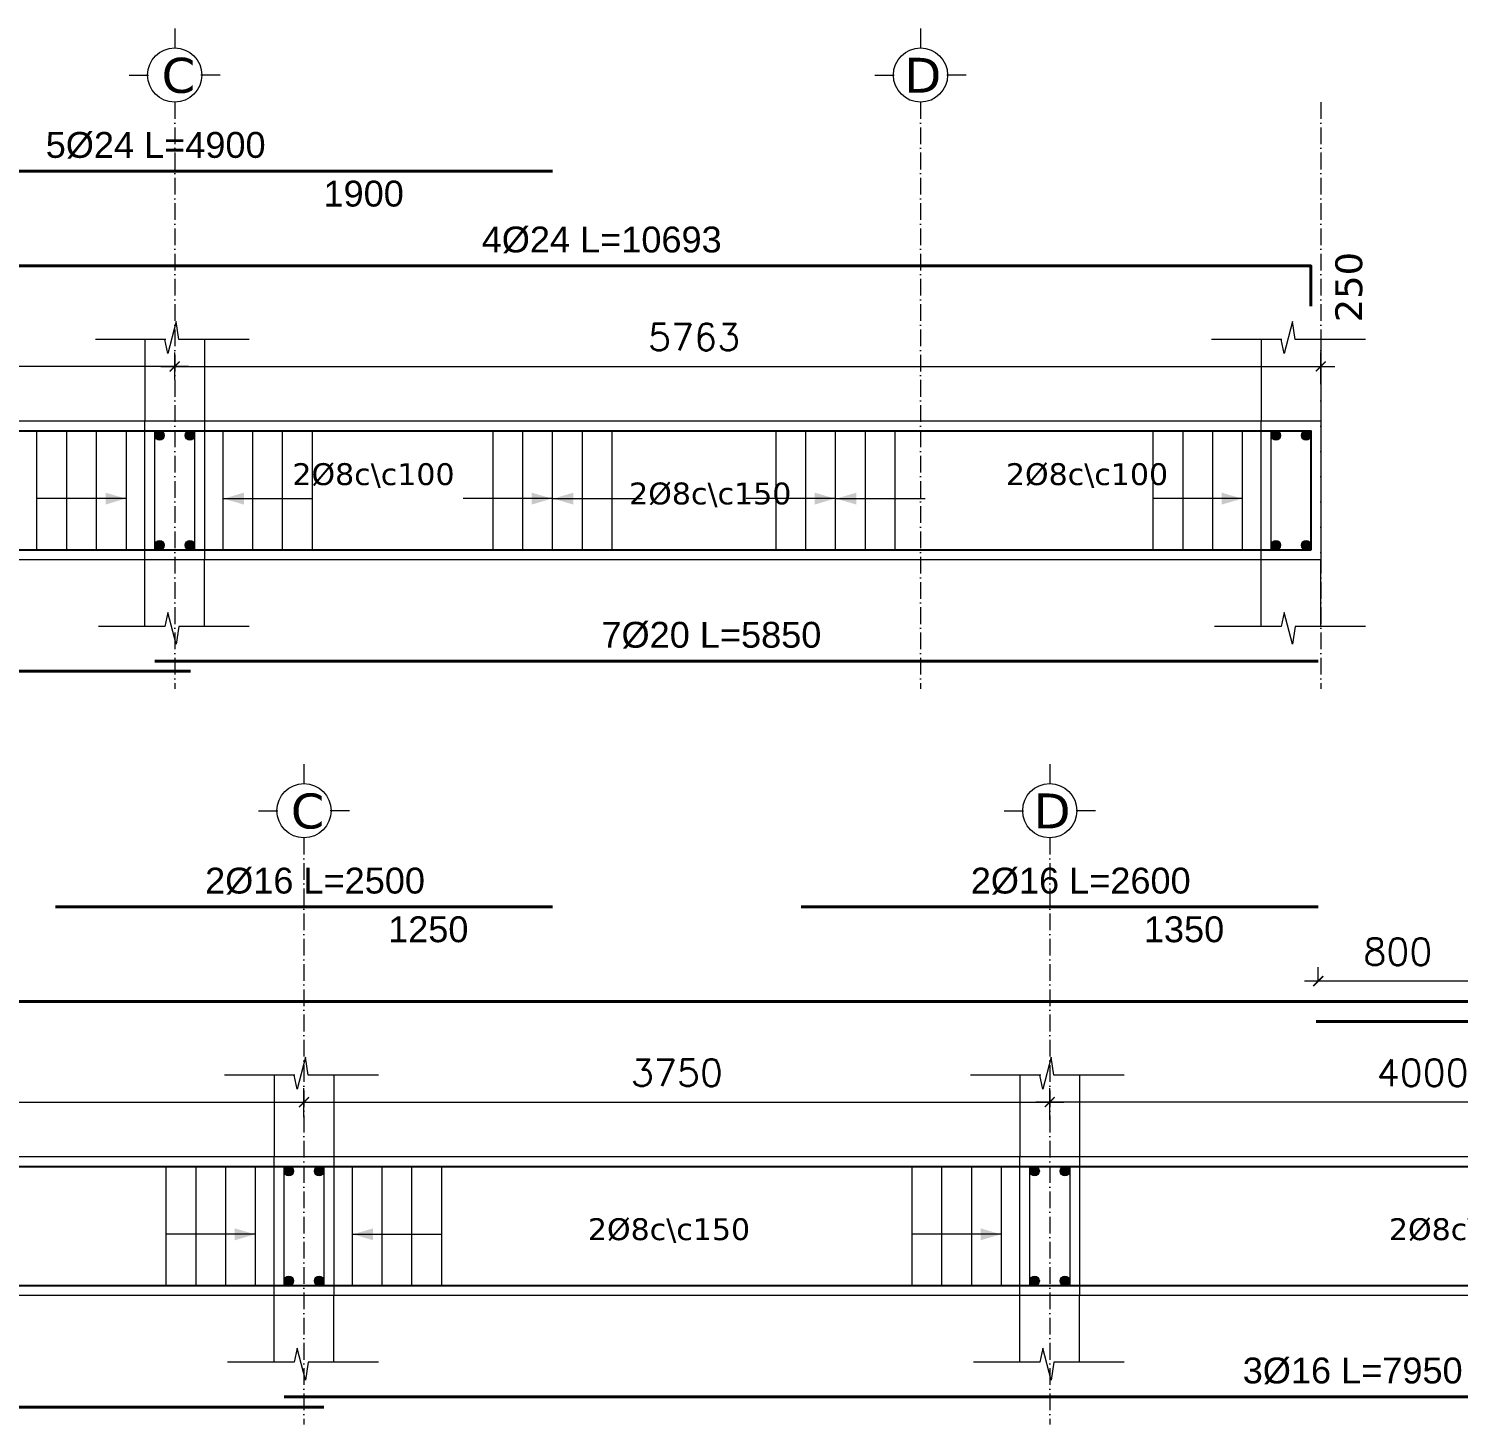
# Model space of a CAD drawing. Header units: inches. Extents: x -17020 to 43805, y -10194 to 123061.
# Drawn here: x 2182 to 2901, y 110442 to 111143 of the extents above; entities that cross this region are included whole.
import ezdxf

# ---------------------------------------------------------------- set-up
doc = ezdxf.new("R2010")
doc.units = ezdxf.units.IN
doc.header["$LTSCALE"] = 0.7
doc.header["$MEASUREMENT"] = 0
doc.linetypes.add('ACAD_ISO10W100', pattern=[18, 12, -3, 0, -3])
doc.layers.get('0').update_dxf_attribs({"lineweight": 13})
doc.layers.get('Defpoints').update_dxf_attribs({"lineweight": 5})
for name, color, linetype, lineweight in [('axis', 254, 'ACAD_ISO10W100', 9), ('BEAM FRAME', 5, 'Continuous', 18), ('COLUMN', 4, 'Continuous', 20), ('elevline', 30, 'Continuous', 20), ('FRAME 070', 5, 'Continuous', 60), ('hatch', 9, 'Continuous', 9), ('renforcment', 141, 'Continuous', 40), ('tex', 3, 'Continuous', 25), ('TEXT', 3, 'Continuous', 25), ('top rein. extension', 50, 'Continuous', 20), ('top renforcment', 7, 'Continuous', 40)]:
    doc.layers.add(name, color=color, linetype=linetype, lineweight=lineweight)
doc.styles.add('100', font='romans.shx', dxfattribs={"height": 13.5})
doc.styles.add('romanc', font='verdana.ttf', dxfattribs={"height": 250})
doc.styles.get("Standard").update_dxf_attribs({"font": 'arial.ttf', "height": 13})
doc.dimstyles.new('100', dxfattribs={"dimtxt": 13.5, "dimasz": 5, "dimexe": 7, "dimexo": 7, "dimgap": 8, "dimtad": 1, "dimdec": 0, "dimlfac": 10, "dimzin": 4, "dimdsep": 46, "dimtxsty": '100', "dimblk": 'ARCHTICK', "dimcen": 0.09, "dimdle": 7, "dimclrd": 1, "dimclre": 8, "dimclrt": 2, "dimadec": 0, "dimazin": 1, "dimtfac": 1, "dimtdec": 0, "dimtix": 1, "dimtofl": 0, "dimtmove": 0, "dimatfit": 3, "dimldrblk": 'ARCHTICK', "dimfxl": 0.18, "dimtolj": 1, "dimtzin": 0, "dimlwd": -1, "dimlwe": -1, "dimarcsym": 0})
doc.dimstyles.get("Standard").update_dxf_attribs({"dimtxt": 13, "dimasz": 5, "dimexe": 0.18, "dimexo": 0.0625, "dimgap": 6, "dimtad": 1, "dimdec": 0, "dimlfac": 10, "dimzin": 0, "dimdsep": 46, "dimtxsty": 'Standard', "dimblk": 'ARCHTICK', "dimcen": 0.09, "dimse1": 1, "dimse2": 1, "dimclrd": 1, "dimclre": 7, "dimclrt": 3, "dimadec": 0, "dimazin": 0, "dimtfac": 1, "dimtdec": 0, "dimtix": 1, "dimtofl": 0, "dimtmove": 0, "dimatfit": 3, "dimldrblk": 'ARCHTICK', "dimfxl": 1, "dimtolj": 1, "dimtzin": 0, "dimarcsym": 0})

# ---------------------------------------------------------------- blocks, each defined once
blk = doc.blocks.new('*D1407')
at = {"layer": 'Defpoints', "color": 0, "transparency": 16777216}
for p in [(1787.75, 111024.17, -167.76), (2857.01, 111024.17, -218.39), (2857.01, 111024.17)]:
    blk.add_point(p, dxfattribs=at)
at = {"layer": 'TEXT', "color": 3, "transparency": 16777216, "insert": (2470.42, 111037.17), "char_height": 13, "attachment_point": 5}
blk.add_mtext('\\A1;4%%C24 L=10693', dxfattribs=at)
blk = doc.blocks.new('_ArchTick')
at = {"color": 0, "linetype": 'ByBlock', "lineweight": 0, "const_width": 0.15}
blk.add_lwpolyline([(-0.5, -0.5), (0.5, 0.5)], dxfattribs=at)
blk = doc.blocks.new('*D1408')
at = {"color": 8, "transparency": 16777216}
for p, q in [((1345.72, 110967.59), (1345.72, 110980.59)), ((2255.72, 110967), (2255.72, 110980.59))]:
    blk.add_line(p, q, dxfattribs=at)
at = {"color": 1, "transparency": 16777216}
blk.add_line((2262.72, 110973.59), (1338.72, 110973.59), dxfattribs=at)
at = {"layer": 'Defpoints', "color": 0, "transparency": 16777216}
for p in [(1345.72, 110973.59), (1345.72, 110960.59), (2255.72, 110960)]:
    blk.add_point(p, dxfattribs=at)
at = {"color": 1, "transparency": 16777216, "xscale": 5, "yscale": 5, "zscale": 5, "rotation": 180}
blk.add_blockref('_ArchTick', (1345.72, 110973.59), dxfattribs=at)
at = {"color": 1, "transparency": 16777216, "xscale": 5, "yscale": 5, "zscale": 5}
blk.add_blockref('_ArchTick', (2255.72, 110973.59), dxfattribs=at)
at = {"color": 2, "transparency": 16777216, "insert": (1800.72, 110988.34), "char_height": 13.5, "attachment_point": 5, "style": '100'}
blk.add_mtext('\\A1;9100', dxfattribs=at)
blk = doc.blocks.new('*D1410')
at = {"color": 8, "transparency": 16777216}
for p, q in [((2255.72, 110967), (2255.72, 110980.59)), ((2832.01, 110964.68), (2832.01, 110980.59))]:
    blk.add_line(p, q, dxfattribs=at)
at = {"color": 1, "transparency": 16777216}
blk.add_line((2248.72, 110973.59), (2839.01, 110973.59), dxfattribs=at)
at = {"layer": 'Defpoints', "color": 0, "transparency": 16777216}
for p in [(2832.01, 110973.59), (2255.72, 110960), (2832.01, 110957.68)]:
    blk.add_point(p, dxfattribs=at)
at = {"color": 1, "transparency": 16777216, "xscale": 5, "yscale": 5, "zscale": 5, "rotation": 180}
blk.add_blockref('_ArchTick', (2255.72, 110973.59), dxfattribs=at)
at = {"color": 1, "transparency": 16777216, "xscale": 5, "yscale": 5, "zscale": 5}
blk.add_blockref('_ArchTick', (2832.01, 110973.59), dxfattribs=at)
at = {"color": 2, "transparency": 16777216, "insert": (2516.87, 110988.34), "char_height": 13.5, "attachment_point": 5, "style": '100'}
blk.add_mtext('\\A1;5763', dxfattribs=at)
blk = doc.blocks.new('*D1411')
at = {"layer": 'Defpoints', "color": 0, "transparency": 16777216}
for p in [(2245.72, 110825.42, -37100.88), (2245.72, 110825.42), (2830.71, 110825.42, -13870.59)]:
    blk.add_point(p, dxfattribs=at)
at = {"layer": 'TEXT', "color": 3, "transparency": 16777216, "insert": (2525.58, 110838.42), "char_height": 13, "attachment_point": 5}
blk.add_mtext('\\A1;7%%C20 L=5850', dxfattribs=at)
blk = doc.blocks.new('*D1413')
at = {"layer": 'Defpoints', "color": 0, "transparency": 16777216}
for p in [(1135.72, 110820.3, -37100.88), (1135.72, 110820.3), (2263.72, 110820.3, -13652.68)]:
    blk.add_point(p, dxfattribs=at)
at = {"layer": 'TEXT', "color": 3, "transparency": 16777216, "insert": (1765.12, 110833.3), "char_height": 13, "attachment_point": 5}
blk.add_mtext('\\A1;7%%C20 L=11280', dxfattribs=at)
blk = doc.blocks.new('*D1421')
at = {"layer": 'Defpoints', "color": 0, "transparency": 16777216}
for p in [(1955.72, 111071.73, -203.15), (1955.72, 111071.73), (2445.72, 111071.73, -189.88)]:
    blk.add_point(p, dxfattribs=at)
at = {"layer": 'TEXT', "color": 3, "transparency": 16777216, "insert": (2246.14, 111084.73), "char_height": 13, "attachment_point": 5}
blk.add_mtext('\\A1;5%%C24 L=4900', dxfattribs=at)
blk = doc.blocks.new('*D1422')
at = {"layer": 'Defpoints', "color": 0, "transparency": 16777216}
for p in [(2255.72, 111070.16), (2445.72, 111070.16), (2445.72, 111047.77)]:
    blk.add_point(p, dxfattribs=at)
at = {"layer": 'TEXT', "color": 3, "transparency": 16777216, "insert": (2350.72, 111060.4), "char_height": 13, "attachment_point": 5}
blk.add_mtext('\\A1;1900', dxfattribs=at)
blk = doc.blocks.new('*D1447')
at = {"layer": 'Defpoints', "color": 0, "transparency": 16777216}
for p in [(1710.75, 110654.26, -167.76), (2910.72, 110654.26, 33.73), (2910.72, 110654.26)]:
    blk.add_point(p, dxfattribs=at)
at = {"layer": 'TEXT', "color": 3, "transparency": 16777216, "insert": (2116.5, 110667.26), "char_height": 13, "attachment_point": 5}
blk.add_mtext('\\A1;4%%C16 L=12000', dxfattribs=at)
blk = doc.blocks.new('*D1450')
at = {"color": 8, "transparency": 16777216}
for p, q in [((2320.72, 110597.09), (2320.72, 110610.68)), ((2695.72, 110594.77), (2695.72, 110610.68))]:
    blk.add_line(p, q, dxfattribs=at)
at = {"color": 1, "transparency": 16777216}
blk.add_line((2313.72, 110603.68), (2702.72, 110603.68), dxfattribs=at)
at = {"layer": 'Defpoints', "color": 0, "transparency": 16777216}
for p in [(2695.72, 110603.68), (2320.72, 110590.09), (2695.72, 110587.77)]:
    blk.add_point(p, dxfattribs=at)
at = {"color": 1, "transparency": 16777216, "xscale": 5, "yscale": 5, "zscale": 5, "rotation": 180}
blk.add_blockref('_ArchTick', (2320.72, 110603.68), dxfattribs=at)
at = {"color": 1, "transparency": 16777216, "xscale": 5, "yscale": 5, "zscale": 5}
blk.add_blockref('_ArchTick', (2695.72, 110603.68), dxfattribs=at)
at = {"color": 2, "transparency": 16777216, "insert": (2508.22, 110618.43), "char_height": 13.5, "attachment_point": 5, "style": '100'}
blk.add_mtext('\\A1;3750', dxfattribs=at)
blk = doc.blocks.new('*D1451')
at = {"layer": 'Defpoints', "color": 0, "transparency": 16777216}
for p in [(2310.72, 110455.51, -37100.88), (2310.72, 110455.51), (3105.72, 110455.51, -13652.68)]:
    blk.add_point(p, dxfattribs=at)
at = {"layer": 'TEXT', "color": 3, "transparency": 16777216, "insert": (2848.03, 110468.51), "char_height": 13, "attachment_point": 5}
blk.add_mtext('\\A1;3%%C16 L=7950', dxfattribs=at)
blk = doc.blocks.new('*D1453')
at = {"layer": 'Defpoints', "color": 0, "transparency": 16777216}
for p in [(1135.72, 110450.39, -37100.88), (1135.72, 110450.39), (2330.72, 110450.39, -13652.68)]:
    blk.add_point(p, dxfattribs=at)
at = {"layer": 'TEXT', "color": 3, "transparency": 16777216, "insert": (1628.35, 110463.39), "char_height": 13, "attachment_point": 5}
blk.add_mtext('\\A1;3%%C16 L=11950', dxfattribs=at)
blk = doc.blocks.new('*D1454')
at = {"color": 8, "transparency": 16777216}
for p, q in [((1945.72, 110597.34), (1945.72, 110610.68)), ((2320.72, 110596.11), (2320.72, 110610.68))]:
    blk.add_line(p, q, dxfattribs=at)
at = {"color": 1, "transparency": 16777216}
blk.add_line((1938.72, 110603.68), (2327.72, 110603.68), dxfattribs=at)
at = {"layer": 'Defpoints', "color": 0, "transparency": 16777216}
for p in [(2320.72, 110603.68), (1945.72, 110590.34), (2320.72, 110589.11)]:
    blk.add_point(p, dxfattribs=at)
at = {"color": 1, "transparency": 16777216, "xscale": 5, "yscale": 5, "zscale": 5, "rotation": 180}
blk.add_blockref('_ArchTick', (1945.72, 110603.68), dxfattribs=at)
at = {"color": 1, "transparency": 16777216, "xscale": 5, "yscale": 5, "zscale": 5}
blk.add_blockref('_ArchTick', (2320.72, 110603.68), dxfattribs=at)
at = {"color": 2, "transparency": 16777216, "insert": (2133.22, 110618.43), "char_height": 13.5, "attachment_point": 5, "style": '100'}
blk.add_mtext('\\A1;3750', dxfattribs=at)
blk = doc.blocks.new('*D1455')
at = {"layer": 'Defpoints', "color": 0, "transparency": 16777216}
for p in [(2829.72, 110644.26, 24.95), (2829.72, 110644.26), (3530.69, 110644.26, -167.76)]:
    blk.add_point(p, dxfattribs=at)
at = {"layer": 'TEXT', "color": 3, "transparency": 16777216, "insert": (3123.14, 110657.26), "char_height": 13, "attachment_point": 5}
blk.add_mtext('\\A1;4%%C16 L=7010', dxfattribs=at)
blk = doc.blocks.new('*D1462')
at = {"layer": 'Defpoints', "color": 0, "transparency": 16777216}
for p in [(2195.72, 110701.82, -203.15), (2195.72, 110701.82), (2445.72, 110701.82, -189.88)]:
    blk.add_point(p, dxfattribs=at)
at = {"layer": 'TEXT', "color": 3, "transparency": 16777216, "insert": (2326.28, 110714.82), "char_height": 13, "attachment_point": 5}
blk.add_mtext('\\A1;2%%C16 L=2500', dxfattribs=at)
blk = doc.blocks.new('*D1463')
at = {"layer": 'Defpoints', "color": 0, "transparency": 16777216}
for p in [(2320.72, 110700.25), (2445.72, 110700.25), (2445.72, 110677.86)]:
    blk.add_point(p, dxfattribs=at)
at = {"layer": 'TEXT', "color": 3, "transparency": 16777216, "insert": (2383.22, 110690.5), "char_height": 13, "attachment_point": 5}
blk.add_mtext('\\A1;1250', dxfattribs=at)
blk = doc.blocks.new('*D1466')
at = {"color": 8, "transparency": 16777216}
for p, q in [((2695.72, 110594.77), (2695.72, 110610.68)), ((3095.72, 110596.11), (3095.72, 110610.68))]:
    blk.add_line(p, q, dxfattribs=at)
at = {"color": 1, "transparency": 16777216}
blk.add_line((3102.72, 110603.68), (2688.72, 110603.68), dxfattribs=at)
at = {"layer": 'Defpoints', "color": 0, "transparency": 16777216}
for p in [(2695.72, 110603.68), (2695.72, 110587.77), (3095.72, 110589.11)]:
    blk.add_point(p, dxfattribs=at)
at = {"color": 1, "transparency": 16777216, "xscale": 5, "yscale": 5, "zscale": 5, "rotation": 180}
blk.add_blockref('_ArchTick', (2695.72, 110603.68), dxfattribs=at)
at = {"color": 1, "transparency": 16777216, "xscale": 5, "yscale": 5, "zscale": 5}
blk.add_blockref('_ArchTick', (3095.72, 110603.68), dxfattribs=at)
at = {"color": 2, "transparency": 16777216, "insert": (2883.22, 110618.43), "char_height": 13.5, "attachment_point": 5, "style": '100'}
blk.add_mtext('\\A1;4000', dxfattribs=at)
blk = doc.blocks.new('*D1469')
at = {"color": 8, "transparency": 16777216}
for p, q in [((2830.72, 110664.53), (2830.72, 110671.53)), ((2910.72, 110654.53), (2910.72, 110671.53))]:
    blk.add_line(p, q, dxfattribs=at)
at = {"color": 1, "transparency": 16777216}
blk.add_line((2917.72, 110664.53), (2823.72, 110664.53), dxfattribs=at)
at = {"layer": 'Defpoints', "color": 0, "transparency": 16777216}
for p in [(2830.72, 110664.53), (2830.72, 110657.53), (2910.72, 110647.53)]:
    blk.add_point(p, dxfattribs=at)
at = {"color": 1, "transparency": 16777216, "xscale": 5, "yscale": 5, "zscale": 5, "rotation": 180}
blk.add_blockref('_ArchTick', (2830.72, 110664.53), dxfattribs=at)
at = {"color": 1, "transparency": 16777216, "xscale": 5, "yscale": 5, "zscale": 5}
blk.add_blockref('_ArchTick', (2910.72, 110664.53), dxfattribs=at)
at = {"color": 2, "transparency": 16777216, "insert": (2870.72, 110679.28), "char_height": 13.5, "attachment_point": 5, "style": '100'}
blk.add_mtext('\\A1;800', dxfattribs=at)
blk = doc.blocks.new('*D1474')
at = {"layer": 'Defpoints', "color": 0, "transparency": 16777216}
for p in [(2570.72, 110701.82, -203.15), (2570.72, 110701.82), (2830.72, 110701.82, -189.88)]:
    blk.add_point(p, dxfattribs=at)
at = {"layer": 'TEXT', "color": 3, "transparency": 16777216, "insert": (2711.28, 110714.82), "char_height": 13, "attachment_point": 5}
blk.add_mtext('\\A1;2%%C16 L=2600', dxfattribs=at)
blk = doc.blocks.new('*D1475')
at = {"layer": 'Defpoints', "color": 0, "transparency": 16777216}
for p in [(2695.72, 110700.25), (2830.72, 110700.25), (2830.72, 110677.86)]:
    blk.add_point(p, dxfattribs=at)
at = {"layer": 'TEXT', "color": 3, "transparency": 16777216, "insert": (2763.22, 110690.5), "char_height": 13, "attachment_point": 5}
blk.add_mtext('\\A1;1350', dxfattribs=at)

msp = doc.modelspace()

# ---------------------------------------------------------------- hatches: boundary and pattern name
at = {"layer": 'elevline'}
for points in [[(2250.47, 110938.91, 1), (2245.72, 110938.91, 1)], [(2260.96, 110938.91, -1), (2265.72, 110938.91, -1)], [(2811.76, 110938.91, 1), (2807.01, 110938.91, 1)], [(2822.25, 110938.91, -1), (2827.01, 110938.91, -1)], [(2250.47, 110883.67, -1), (2245.72, 110883.67, -1)], [(2260.96, 110883.67, 1), (2265.72, 110883.67, 1)], [(2811.76, 110883.67, -1), (2807.01, 110883.67, -1)], [(2822.25, 110883.67, 1), (2827.01, 110883.67, 1)], [(2315.47, 110569.01, 1), (2310.72, 110569.01, 1)], [(2325.96, 110569.01, -1), (2330.72, 110569.01, -1)], [(2690.47, 110569.01, 1), (2685.72, 110569.01, 1)], [(2700.96, 110569.01, -1), (2705.72, 110569.01, -1)], [(2315.47, 110513.76, -1), (2310.72, 110513.76, -1)], [(2325.96, 110513.76, 1), (2330.72, 110513.76, 1)], [(2690.47, 110513.76, -1), (2685.72, 110513.76, -1)], [(2700.96, 110513.76, 1), (2705.72, 110513.76, 1)]]:
    msp.add_hatch(color=256, dxfattribs=at).paths.add_polyline_path(points)

# ---------------------------------------------------------------- linework, layer by layer
at = {"layer": 'axis'}
for p, q in [((2255.72, 111106.48), (2255.72, 110811.55)), ((2630.72, 111106.48), (2630.72, 110811.55)), ((2630.72, 111106.48), (2630.72, 110811.55)), ((2832.01, 111106.48, -217.91), (2832.01, 110811.55, -217.91)), ((2832.01, 111106.48, -217.91), (2832.01, 110811.55, -217.91)), ((2320.72, 110736.58, -217.91), (2320.72, 110441.65, -217.91)), ((2695.72, 110736.58, -217.91), (2695.72, 110441.65, -217.91)), ((2695.72, 110736.58, -217.91), (2695.72, 110441.65, -217.91))]:
    msp.add_line(p, q, dxfattribs=at)
at = {"layer": 'BEAM FRAME', "elevation": 217.91}
msp.add_lwpolyline([(2832.01, 110876.29), (1135.72, 110876.29), (1135.72, 110946.29), (2832.01, 110946.29)], close=True, dxfattribs=at)
at = {"layer": 'BEAM FRAME'}
msp.add_lwpolyline([(4345.89, 110506.38), (1135.72, 110506.38), (1135.72, 110576.38), (4345.89, 110576.38)], close=True, dxfattribs=at)
at = {"layer": 'COLUMN', "lineweight": 20}
for p, q in [((2240.72, 110987.22, 217.91), (2240.72, 110946.29, 217.91)), ((2270.72, 110987.22, 217.91), (2270.72, 110946.29, 217.91)), ((2802.01, 110987.22), (2802.01, 110946.29)), ((2832.01, 110987.22), (2832.01, 110946.29)), ((2240.72, 110842.87, 217.91), (2240.72, 110876.29, 217.91)), ((2270.72, 110842.87, 217.91), (2270.72, 110876.29, 217.91)), ((2802.01, 110842.87), (2802.01, 110876.29)), ((2832.01, 110842.87), (2832.01, 110876.29)), ((2305.72, 110617.31), (2305.72, 110576.38)), ((2335.72, 110617.31), (2335.72, 110576.38)), ((2680.72, 110617.31), (2680.72, 110576.38)), ((2710.72, 110617.31), (2710.72, 110576.38)), ((2305.72, 110472.96), (2305.72, 110506.38)), ((2335.72, 110472.96), (2335.72, 110506.38)), ((2680.72, 110472.96), (2680.72, 110506.38)), ((2710.72, 110472.96), (2710.72, 110506.38))]:
    msp.add_line(p, q, dxfattribs=at)
at = {"layer": 'elevline'}
for p, q in [((2186.45, 110881.29), (2186.45, 110941.29)), ((2201.45, 110881.29), (2201.45, 110941.29)), ((2216.45, 110881.29), (2216.45, 110941.29)), ((2231.41, 110881.29), (2231.41, 110941.29)), ((2280.03, 110881.29), (2280.03, 110941.29)), ((2294.99, 110881.29), (2294.99, 110941.29)), ((2309.99, 110881.29), (2309.99, 110941.29)), ((2324.99, 110881.29), (2324.99, 110941.29)), ((2415.76, 110881.29), (2415.76, 110941.29)), ((2430.76, 110881.29), (2430.76, 110941.29)), ((2445.72, 110881.29), (2445.72, 110941.29)), ((2460.68, 110881.29), (2460.68, 110941.29)), ((2475.68, 110881.29), (2475.68, 110941.29)), ((2558.07, 110881.29), (2558.07, 110941.29)), ((2573.07, 110881.29), (2573.07, 110941.29)), ((2588.03, 110881.29), (2588.03, 110941.29)), ((2602.99, 110881.29), (2602.99, 110941.29)), ((2617.99, 110881.29), (2617.99, 110941.29)), ((2747.74, 110881.29, -217.91), (2747.74, 110941.29, -217.91)), ((2762.74, 110881.29, -217.91), (2762.74, 110941.29, -217.91)), ((2777.74, 110881.29, -217.91), (2777.74, 110941.29, -217.91)), ((2792.69, 110881.29, -217.91), (2792.69, 110941.29, -217.91)), ((2251.45, 110511.38, -217.91), (2251.45, 110571.38, -217.91)), ((2266.45, 110511.38, -217.91), (2266.45, 110571.38, -217.91)), ((2281.45, 110511.38, -217.91), (2281.45, 110571.38, -217.91)), ((2296.41, 110511.38, -217.91), (2296.41, 110571.38, -217.91)), ((2345.03, 110511.38, -217.91), (2345.03, 110571.38, -217.91)), ((2359.99, 110511.38, -217.91), (2359.99, 110571.38, -217.91)), ((2374.99, 110511.38, -217.91), (2374.99, 110571.38, -217.91)), ((2389.99, 110511.38, -217.91), (2389.99, 110571.38, -217.91)), ((2626.45, 110511.38, -217.91), (2626.45, 110571.38, -217.91)), ((2641.45, 110511.38, -217.91), (2641.45, 110571.38, -217.91)), ((2656.45, 110511.38, -217.91), (2656.45, 110571.38, -217.91)), ((2671.41, 110511.38, -217.91), (2671.41, 110571.38, -217.91))]:
    msp.add_line(p, q, dxfattribs=at)
for centre in [(2248.1, 110938.91), (2263.34, 110938.91), (2809.39, 110938.91, -217.91), (2824.63, 110938.91, -217.91), (2248.1, 110883.67), (2263.34, 110883.67), (2809.39, 110883.67, -217.91), (2824.63, 110883.67, -217.91), (2313.1, 110569.01, -217.91), (2328.34, 110569.01, -217.91), (2688.1, 110569.01, -217.91), (2703.34, 110569.01, -217.91), (2313.1, 110513.76, -217.91), (2328.34, 110513.76, -217.91), (2688.1, 110513.76, -217.91), (2703.34, 110513.76, -217.91)]:
    msp.add_circle(centre, 2.38, dxfattribs=at)
at = {"layer": 'FRAME 070', "lineweight": 20}
for p, q in [((2256.4, 110996.22, 217.91), (2252.22, 110980.14, 217.91)), ((2257.75, 110987.22, 217.91), (2256.4, 110996.22, 217.91)), ((2817.69, 110996.22), (2813.51, 110980.14)), ((2819.04, 110987.22), (2817.69, 110996.22)), ((2251.19, 110987.22, 217.91), (2215.83, 110987.22, 217.91)), ((2252.22, 110980.14, 217.91), (2250.71, 110987.22, 217.91)), ((2293.11, 110987.22, 217.91), (2257.75, 110987.22, 217.91)), ((2812.48, 110987.22), (2777.12, 110987.22)), ((2813.51, 110980.14), (2812, 110987.22)), ((2854.4, 110987.22), (2819.04, 110987.22)), ((2252.22, 110849.94, 217.91), (2250.71, 110842.87, 217.91)), ((2256.4, 110833.87, 217.91), (2252.22, 110849.94, 217.91)), ((2813.51, 110849.94), (2812, 110842.87)), ((2817.69, 110833.87), (2813.51, 110849.94)), ((2250.71, 110842.87, 217.91), (2217.32, 110842.87, 217.91)), ((2257.75, 110842.87, 217.91), (2256.4, 110833.87, 217.91)), ((2293.11, 110842.87, 217.91), (2257.75, 110842.87, 217.91)), ((2812, 110842.87), (2778.61, 110842.87)), ((2819.04, 110842.87), (2817.69, 110833.87)), ((2854.4, 110842.87), (2819.04, 110842.87)), ((2321.4, 110626.31), (2317.22, 110610.24)), ((2322.75, 110617.31), (2321.4, 110626.31)), ((2696.4, 110626.31), (2692.22, 110610.24)), ((2697.75, 110617.31), (2696.4, 110626.31)), ((2316.19, 110617.31), (2280.83, 110617.31)), ((2317.22, 110610.24), (2315.71, 110617.31)), ((2358.11, 110617.31), (2322.75, 110617.31)), ((2691.19, 110617.31), (2655.83, 110617.31)), ((2692.22, 110610.24), (2690.71, 110617.31)), ((2733.11, 110617.31), (2697.75, 110617.31)), ((2317.22, 110480.03), (2315.71, 110472.96)), ((2321.4, 110463.96), (2317.22, 110480.03)), ((2692.22, 110480.03), (2690.71, 110472.96)), ((2696.4, 110463.96), (2692.22, 110480.03)), ((2315.71, 110472.96), (2282.32, 110472.96)), ((2322.75, 110472.96), (2321.4, 110463.96)), ((2358.11, 110472.96), (2322.75, 110472.96)), ((2690.71, 110472.96), (2657.32, 110472.96)), ((2697.75, 110472.96), (2696.4, 110463.96)), ((2733.11, 110472.96), (2697.75, 110472.96))]:
    msp.add_line(p, q, dxfattribs=at)
at = {"layer": 'FRAME 070', "lineweight": 15}
msp.add_lwpolyline([(2270.72, 110876.29), (2240.72, 110876.29), (2240.72, 110946.29), (2270.72, 110946.29)], close=True, dxfattribs=at)
at = {"layer": 'FRAME 070', "lineweight": 15, "elevation": -217.91}
for points in [[(2832.01, 110876.29), (2802.01, 110876.29), (2802.01, 110946.29), (2832.01, 110946.29)], [(2335.72, 110506.38), (2305.72, 110506.38), (2305.72, 110576.38), (2335.72, 110576.38)], [(2710.72, 110506.38), (2680.72, 110506.38), (2680.72, 110576.38), (2710.72, 110576.38)]]:
    msp.add_lwpolyline(points, close=True, dxfattribs=at)
at = {"layer": 'hatch'}
for p, q in [((2255.72, 111143.46), (2255.72, 111133.72)), ((2630.72, 111143.46), (2630.72, 111133.72)), ((2232.79, 111119.98), (2242.53, 111119.98)), ((2278.64, 111119.98), (2268.91, 111119.98)), ((2607.79, 111119.98), (2617.53, 111119.98)), ((2653.64, 111119.98), (2643.91, 111119.98)), ((2320.72, 110773.55, -217.91), (2320.72, 110763.82, -217.91)), ((2695.72, 110773.55, -217.91), (2695.72, 110763.82, -217.91)), ((2297.79, 110750.07, -217.91), (2307.53, 110750.07, -217.91)), ((2343.64, 110750.07, -217.91), (2333.91, 110750.07, -217.91)), ((2672.79, 110750.07, -217.91), (2682.53, 110750.07, -217.91)), ((2718.64, 110750.07, -217.91), (2708.91, 110750.07, -217.91))]:
    msp.add_line(p, q, dxfattribs=at)
for centre in [(2255.72, 111120.1), (2630.72, 111120.1), (2320.72, 110750.2, -217.91), (2695.72, 110750.2, -217.91)]:
    msp.add_circle(centre, 13.62, dxfattribs=at)
at = {"layer": 'renforcment', "lineweight": -2, "elevation": 217.91}
msp.add_lwpolyline([(2827.01, 110881.29), (1140.72, 110881.29), (1140.72, 110941.29), (2827.01, 110941.29)], close=True, dxfattribs=at)
at = {"layer": 'renforcment', "lineweight": -2}
msp.add_lwpolyline([(4340.89, 110511.38), (1140.72, 110511.38), (1140.72, 110571.38), (4340.89, 110571.38)], close=True, dxfattribs=at)
at = {"layer": 'top rein. extension'}
for p, q in [((2231.41, 110907.13), (2186.45, 110907.13)), ((2280.03, 110907.13), (2324.99, 110907.13)), ((2445.72, 110907.13), (2400.76, 110907.13)), ((2445.72, 110907.13), (2490.68, 110907.13)), ((2588.03, 110907.13), (2543.07, 110907.13)), ((2588.03, 110907.13), (2632.99, 110907.13)), ((2792.69, 110907.13, -217.91), (2747.74, 110907.13, -217.91)), ((2296.41, 110537.22, -217.91), (2251.45, 110537.22, -217.91)), ((2345.03, 110537.22, -217.91), (2389.99, 110537.22, -217.91)), ((2671.41, 110537.22, -217.91), (2626.45, 110537.22, -217.91))]:
    msp.add_line(p, q, dxfattribs=at)
for points in [[(2220.93, 110910.13), (2231.06, 110907.13), (2220.93, 110904.13)], [(2290.5, 110910.13), (2280.38, 110907.13), (2290.5, 110904.13)], [(2435.24, 110910.13), (2445.37, 110907.13), (2435.24, 110904.13)], [(2456.19, 110910.13), (2446.06, 110907.13), (2456.19, 110904.13)], [(2577.55, 110910.13), (2587.68, 110907.13), (2577.55, 110904.13)], [(2598.5, 110910.13), (2588.37, 110907.13), (2598.5, 110904.13)], [(2782.22, 110910.13, -217.91), (2792.35, 110907.13, -217.91), (2782.22, 110904.13, -217.91)], [(2285.93, 110540.22, -217.91), (2296.06, 110537.22, -217.91), (2285.93, 110534.22, -217.91)], [(2355.5, 110540.22, -217.91), (2345.38, 110537.22, -217.91), (2355.5, 110534.22, -217.91)], [(2660.93, 110540.22, -217.91), (2671.06, 110537.22, -217.91), (2660.93, 110534.22, -217.91)]]:
    msp.add_solid(points, dxfattribs=at)
at = {"layer": 'top renforcment'}
for p, q in [((2245.72, 110825.42), (2830.71, 110825.42, -217.91)), ((1135.72, 110820.3), (2263.72, 110820.3)), ((2310.72, 110455.51, -217.91), (3105.72, 110455.51, -217.91)), ((1135.72, 110450.39, -217.91), (2330.72, 110450.39, -217.91))]:
    msp.add_line(p, q, dxfattribs=at)
for points in [[(1955.72, 111071.73), (2445.72, 111071.73)], [(2827.01, 111003.89), (2827.01, 111024.17), (1787.75, 111024.17)]]:
    msp.add_lwpolyline(points, dxfattribs=at)
at = {"layer": 'top renforcment', "lineweight": 15}
msp.add_lwpolyline([(2265.72, 110881.29), (2245.72, 110881.29), (2245.72, 110941.29), (2265.72, 110941.29)], close=True, dxfattribs=at)
at = {"layer": 'top renforcment', "lineweight": 15, "elevation": -217.91}
for points in [[(2827.01, 110881.29), (2807.01, 110881.29), (2807.01, 110941.29), (2827.01, 110941.29)], [(2330.72, 110511.38), (2310.72, 110511.38), (2310.72, 110571.38), (2330.72, 110571.38)], [(2705.72, 110511.38), (2685.72, 110511.38), (2685.72, 110571.38), (2705.72, 110571.38)]]:
    msp.add_lwpolyline(points, close=True, dxfattribs=at)
at = {"layer": 'top renforcment', "elevation": -217.91}
for points in [[(2195.72, 110701.82), (2445.72, 110701.82)], [(2570.72, 110701.82), (2830.72, 110701.82)], [(2910.72, 110654.26), (1710.75, 110654.26)], [(2829.72, 110644.26), (3530.69, 110644.26)]]:
    msp.add_lwpolyline(points, dxfattribs=at)

# ---------------------------------------------------------------- texts
at = {"layer": 'tex', "style": 'romanc'}
for s, p in [('2%%C8c\\c100', (2314.88, 110913.94, -33436.19)), ('2%%C8c\\c100', (2673.66, 110913.94, -33436.19)), ('2%%C8c\\c150', (2484.22, 110904.22, -33436.19)), ('2%%C8c\\c150', (2463.48, 110534.31, -33654.09)), ('2%%C8c\\c150', (2866.26, 110534.31, -33654.09))]:
    msp.add_text(s, height=11, dxfattribs=at).set_placement(p)
at = {"layer": 'TEXT', "style": 'romanc'}
for s, p in [('C', (2249.12, 111111.18)), ('D', (2622.6, 111111.18)), ('C', (2314.12, 110741.28, -217.91)), ('D', (2687.6, 110741.28, -217.91))]:
    msp.add_text(s, height=17.6, dxfattribs=at).set_placement(p)
msp.add_text('250', height=13.5, rotation=90, dxfattribs=at).set_placement((2852.79, 110995.81, -72739.24))

# ---------------------------------------------------------------- dimensions: what is measured, and where the dimension line sits
for base, p1, p2, picture, middle in [((1345.72, 110973.59), (2255.72, 110960), (1345.72, 110960.59), '*D1408', (1800.72, 110973.59)), ((2695.72, 110603.68, -217.91), (3095.72, 110589.11, -217.91), (2695.72, 110587.77, -217.91), '*D1466', (2883.22, 110603.68, -217.91))]:
    dim = msp.add_linear_dim(base=base, p1=p1, p2=p2, angle=180, dimstyle='100')
    dim.commit()
    dim.dimension.update_dxf_attribs({"geometry": picture, "text_midpoint": middle, "dimtype": 160})
for base, p1, p2, picture, middle in [((2832.01, 110973.59), (2255.72, 110960), (2832.01, 110957.68), '*D1410', (2516.87, 110973.59)), ((2320.72, 110603.68, -217.91), (1945.72, 110590.34, -217.91), (2320.72, 110589.11, -217.91), '*D1454', (2133.22, 110603.68, -217.91)), ((2695.72, 110603.68, -217.91), (2320.72, 110590.09, -217.91), (2695.72, 110587.77, -217.91), '*D1450', (2508.22, 110603.68, -217.91))]:
    dim = msp.add_linear_dim(base=base, p1=p1, p2=p2, dimstyle='100')
    dim.commit()
    dim.dimension.update_dxf_attribs({"geometry": picture, "text_midpoint": middle, "dimtype": 160})
dim = msp.add_linear_dim(base=(2830.72, 110664.53, -217.91), p1=(2910.72, 110647.53, -217.91), p2=(2830.72, 110657.53, -217.91), dimstyle='100')
dim.commit()
dim.dimension.update_dxf_attribs({"geometry": '*D1469', "text_midpoint": (2870.72, 110679.28, -217.91)})
at = {"layer": 'TEXT'}
for base, p1, p2, angle, text, picture, middle in [((1955.72, 111071.73), (2445.72, 111071.73, -189.88), (1955.72, 111071.73, -203.15), 180, '5%%C24 L=<>', '*D1421', (2246.14, 111071.73)), ((2857.01, 111024.17), (1787.75, 111024.17, -167.76), (2857.01, 111024.17, -218.39), 0, '4%%C24 L=<>', '*D1407', (2470.42, 111024.17)), ((2245.72, 110825.42, 12366.96), (2830.71, 110825.42, -1503.63), (2245.72, 110825.42, -24733.92), 180, '7%%C20 L=<>', '*D1411', (2525.58, 110825.42, 12366.96)), ((1135.72, 110820.3, 12366.96), (2263.72, 110820.3, -1285.72), (1135.72, 110820.3, -24733.92), 180, '7%%C20 L=<>', '*D1413', (1765.12, 110820.3, 12366.96)), ((2195.72, 110701.82, -217.91), (2445.72, 110701.82, -407.78), (2195.72, 110701.82, -421.05), 180, '2%%C16 L=<>', '*D1462', (2326.28, 110701.82, -217.91)), ((2570.72, 110701.82, -217.91), (2830.72, 110701.82, -407.78), (2570.72, 110701.82, -421.05), 180, '2%%C16 L=<>', '*D1474', (2711.28, 110701.82, -217.91)), ((2910.72, 110654.26, -217.91), (1710.75, 110654.26, -385.67), (2910.72, 110654.26, -184.17), 0, '4%%C16 L=<>', '*D1447', (2116.5, 110654.26, -217.91)), ((2829.72, 110644.26, -217.91), (3530.69, 110644.26, -385.67), (2829.72, 110644.26, -192.96), 180, '4%%C16 L=<>', '*D1455', (3123.14, 110644.26, -217.91)), ((2310.72, 110455.51, 12149.06), (3105.72, 110455.51, -1503.63), (2310.72, 110455.51, -24951.83), 180, '3%%C16 L=<>', '*D1451', (2848.03, 110455.51, 12149.06)), ((1135.72, 110450.39, 12149.06), (2330.72, 110450.39, -1503.63), (1135.72, 110450.39, -24951.83), 180, '3%%C16 L=<>', '*D1453', (1628.35, 110450.39, 12149.06))]:
    dim = msp.add_linear_dim(base=base, p1=p1, p2=p2, angle=angle, text=text, dimstyle='Standard', override={"dimsd1": 1, "dimsd2": 1, "dimfxl": 0.1, "dimfxlon": 1}, dxfattribs=at)
    dim.commit()
    dim.dimension.update_dxf_attribs({"geometry": picture, "text_midpoint": middle, "dimtype": 161})
for base, p1, p2, picture, middle in [((2445.72, 111047.77), (2255.72, 111070.16), (2445.72, 111070.16), '*D1422', (2350.72, 111060.4)), ((2445.72, 110677.86, -217.91), (2320.72, 110700.25, -217.91), (2445.72, 110700.25, -217.91), '*D1463', (2383.22, 110690.5, -217.91)), ((2830.72, 110677.86, -217.91), (2695.72, 110700.25, -217.91), (2830.72, 110700.25, -217.91), '*D1475', (2763.22, 110690.5, -217.91))]:
    dim = msp.add_linear_dim(base=base, p1=p1, p2=p2, dimstyle='Standard', override={"dimsd1": 1, "dimsd2": 1, "dimfxl": 0.1, "dimfxlon": 1}, dxfattribs=at)
    dim.commit()
    dim.dimension.update_dxf_attribs({"geometry": picture, "text_midpoint": middle})

doc.saveas('drawing.dxf')
